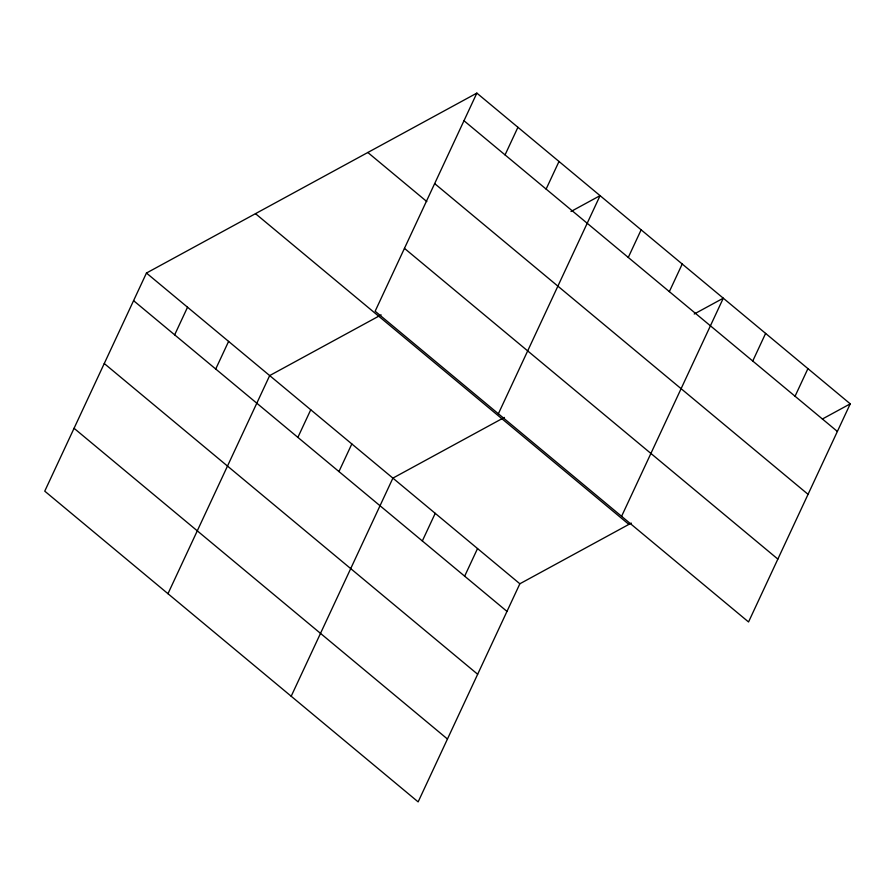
<?xml version="1.0" encoding="UTF-8"?>
<svg xmlns="http://www.w3.org/2000/svg" width="895" height="895" viewBox="0 0 895 895"><rect width="100%" height="100%" fill="white"/><g stroke="black" fill="none" stroke-linecap="round" stroke-linejoin="round"><path stroke-width="1.34" d="M476.856 93.114L375.139 311.225L748.544 621.958L850.25 403.846L476.856 93.114L146.456 273.042L44.75 491.154L418.144 801.886L519.861 583.775L631.299 523.083M174.659 334.842L187.536 307.22M215.729 369.02L228.605 341.398M167.969 593.698L269.686 375.576L381.125 314.883M297.878 437.375L310.755 409.765M338.948 471.564L351.825 443.942M505.048 154.913L517.925 127.291M291.188 696.243L392.905 478.12L504.344 417.428M546.118 189.091L559.006 161.469M422.339 540.96L435.216 513.338M498.37 413.77L600.075 195.647L570.999 211.488M464.662 576.179L477.538 548.557M628.268 257.447L641.144 229.836M669.348 291.636L682.225 264.014M621.589 516.314L723.294 298.192L694.218 314.022M752.74 361.032L765.617 333.41M795.051 396.25L807.928 368.628M822.382 419.017L850.25 403.846M463.979 120.724L837.373 431.457M434.657 183.598L808.062 494.331M367.823 152.486L426.803 201.565M404.462 248.362L777.856 559.095M255.489 213.659L628.883 524.392M146.456 273.042L519.861 583.775M133.579 300.664L506.973 611.386M104.267 363.527L477.661 674.259M74.061 428.291L447.455 739.024"/></g></svg>
